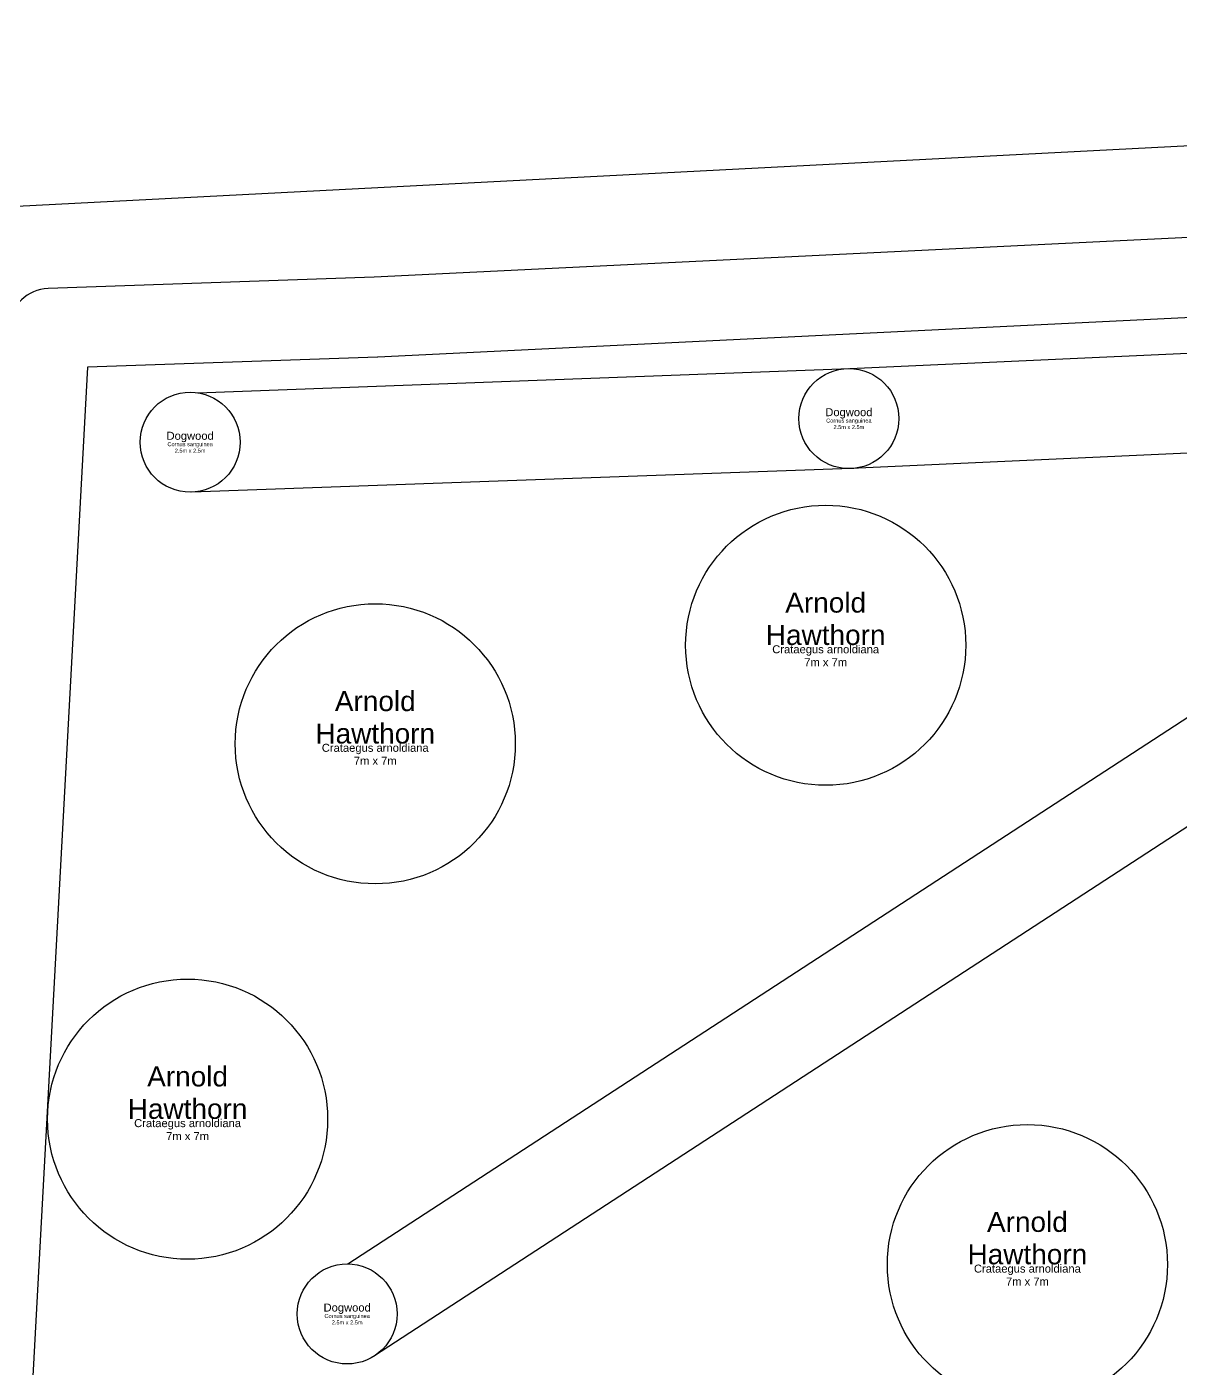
# Model space of a CAD drawing. Header units: metres. Extents: x 0 to 187, y 0 to 132.
# Drawn here: x 22.92 to 51.74, y 71.86 to 105.38 of the extents above; entities that cross this region are included whole.
import ezdxf

# ---------------------------------------------------------------- set-up
doc = ezdxf.new("R2010")
doc.units = ezdxf.units.M
for name, color, linetype, lineweight in [('Area', 30, 'Continuous', 25), ('Boundary', 1, 'Continuous', 25), ('Plant - Shrub', 3, 'Continuous', 25), ('Plant - Tree', 3, 'Continuous', 25), ('Plant label', 30, 'Continuous', 25)]:
    doc.layers.add(name, color=color, linetype=linetype, lineweight=lineweight)
doc.layers.add('xSatellite', color=18, linetype='Continuous', lineweight=25, true_color=0x000000)
doc.styles.add('textstyle3', font='')
doc.styles.get('textstyle3').set_extended_font_data('Arial')
picture_1 = doc.add_image_def('image1.webp', size_in_pixel=(736, 1041))

# ---------------------------------------------------------------- blocks, each defined once
blk = doc.blocks.new('Shrub - Cornus sericea')
at = {"layer": 'Plant - Shrub'}
blk.add_circle((0, 0), 1.25, dxfattribs=at)
at = {"layer": 'Plant - Shrub', "insert": (0, 0), "char_height": 0.2, "attachment_point": 8, "line_spacing_factor": 0.971628, "style": 'textstyle3'}
blk.add_mtext('\\c32767;Dogwood', dxfattribs=at)
at = {"layer": 'Plant label', "insert": (0, 0), "char_height": 0.1, "attachment_point": 2, "line_spacing_factor": 0.971628, "style": 'textstyle3'}
blk.add_mtext('\\c32767;Cornus sanguinea\\P2.5m x 2.5m', dxfattribs=at)
blk = doc.blocks.new('Tree - Crataegus arnoldiana')
at = {"layer": 'Plant - Tree'}
blk.add_circle((0, 0), 3.5, dxfattribs=at)
at = {"layer": 'Plant - Tree', "insert": (0, 0), "char_height": 0.5, "attachment_point": 8, "line_spacing_factor": 0.971628, "style": 'textstyle3'}
blk.add_mtext('\\c32767;Arnold\\PHawthorn', dxfattribs=at)
at = {"layer": 'Plant label', "insert": (0, 0), "char_height": 0.2, "attachment_point": 2, "line_spacing_factor": 0.971628, "style": 'textstyle3'}
blk.add_mtext('\\c32767;Crataegus arnoldiana\\P7m x 7m', dxfattribs=at)

msp = doc.modelspace()

# ---------------------------------------------------------------- linework, layer by layer
at = {"layer": 'Area', "flags": 128}
for points in [[(45.362, 53.952), (59.952, 57.106), (64.424, 30.003, 0.424772), (65.609, 29.186), (92.06, 34.533, 0.121811), (92.494, 34.738), (102.938, 43.258), (160.163, 46.896, 0.45645), (161.079, 48.098), (150.667, 98.046, 0.139621), (150.413, 98.531), (144.925, 104.299, 0.218141), (144.152, 104.609), (31.602, 99.122), (23.448, 98.841, 0.38848), (22.484, 97.896), (20.25, 56.702), (15.095, 50.055, 0.689941), (16.07, 48.459), (45.334, 53.946, 0.006898)], [(44.952, 55.909), (60.556, 59.283, -0.428761), (61.754, 58.468), (66.228, 31.352), (91.421, 36.444), (101.922, 45.011, -0.156461), (102.491, 45.234), (158.885, 48.819), (148.767, 97.359), (143.792, 102.589), (31.692, 97.124, -0.003561), (31.678, 97.123), (24.432, 96.874), (22.23, 56.282, -0.152528), (22.022, 55.723), (18.289, 50.91)]]:
    msp.add_lwpolyline(points, format="xyb", close=True, dxfattribs=at)
at = {"layer": 'Boundary'}
msp.add_line((15.322, 100.515), (156.301, 107.831), dxfattribs=at)
at = {"layer": 'Plant - Shrub'}
for p, q in [((43.485, 96.84), (83.218, 98.641)), ((27.189, 96.236), (43.485, 96.84)), ((83.332, 96.144), (43.518, 94.342)), ((43.518, 94.342), (27.045, 93.751)), ((30.937, 74.464), (57.593, 91.821)), ((59, 90), (31.606, 72.166))]:
    msp.add_line(p, q, dxfattribs=at)

# ---------------------------------------------------------------- block references
for p in [(43.462, 95.59), (27, 95), (30.924, 73.214)]:
    msp.add_blockref('Shrub - Cornus sericea', p, dxfattribs=at)
at = {"layer": 'Plant - Tree'}
for p in [(42.882, 89.925), (31.626, 87.463), (26.936, 78.083), (47.923, 74.448)]:
    msp.add_blockref('Tree - Crataegus arnoldiana', p, dxfattribs=at)

# ---------------------------------------------------------------- pictures from other files: only their frames are drawn
at = {"layer": 'xSatellite'}
image = msp.add_image(picture_1, insert=(0, 131.96), size_in_units=(131.96, 186.645), rotation=-90, dxfattribs=at)
image.dxf.flags = 7

doc.saveas('drawing.dxf')
